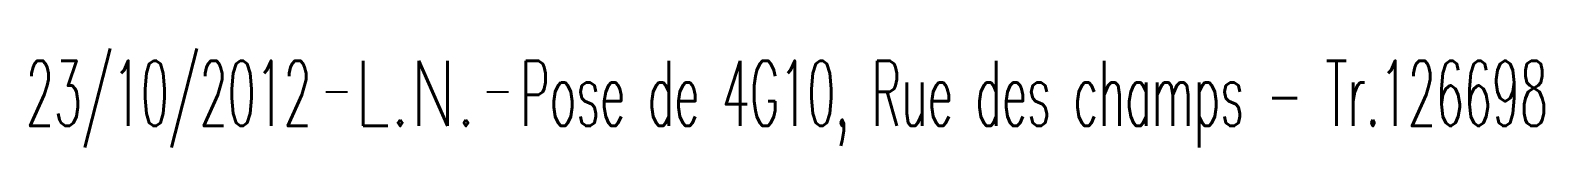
# Model space of a CAD drawing. Header units: millimetres. Extents: x 113996 to 114666, y 122000 to 122988.
# Drawn here: x 114013.85 to 114048.6, y 122761.12 to 122763.41 of the extents above; entities that cross this region are included whole.
import ezdxf
from ezdxf.enums import TextEntityAlignment as Align

# ---------------------------------------------------------------- set-up
doc = ezdxf.new("R2010")
doc.units = ezdxf.units.MM
doc.layers.get('0').update_dxf_attribs({"linetype": 'CONTINUOUS'})
doc.layers.add('E_100', color=3, linetype='CONTINUOUS')
doc.styles.get("Standard").update_dxf_attribs({"font": 'romans.shx', "width": 0.85})

# ---------------------------------------------------------------- blocks, each defined once
blk = doc.blocks.new('GIS_MODF')
at = {"color": 0, "linetype": 'Continuous', "flags": 128}
for points in [[(-2.176, -0.014), (-1.676, -0.014)], [(1.519, -0.014), (2.019, -0.014)]]:
    blk.add_lwpolyline(points, dxfattribs=at)
at = {"color": 0, "linetype": 'Continuous', "width": 0.5}
blk.add_attdef('DATE', text='', height=1.5, dxfattribs=at).set_placement((-2.502, -0.798), align=Align.RIGHT)
at = {"color": 0, "linetype": 'Continuous', "width": 1.771291}
blk.add_attdef('USER', text='', height=1.5, dxfattribs=at).set_placement((-1.507, -0.798), (1.276, -0.798), align=Align.FIT)
at = {"color": 0, "linetype": 'Continuous', "width": 0.5}
blk.add_attdef('DESC', (2.289, -0.798), '', height=1.5, dxfattribs=at)

msp = doc.modelspace()

# ---------------------------------------------------------------- block references
at = {"layer": 'E_100', "color": 7, "linetype": 'Continuous'}
ref = msp.add_blockref('GIS_MODF', (114022.81, 122762.418), dxfattribs=at)
ref.add_attrib('DATE', '23/10/2012', dxfattribs={"layer": '0', "color": 0, "linetype": 'Continuous', "height": 1.5, "width": 0.5}).set_placement((114020.308, 122761.619), align=Align.RIGHT)
ref.add_attrib('USER', 'L.N.', dxfattribs={"layer": '0', "color": 0, "linetype": 'Continuous', "height": 1.5, "width": 0.708517}).set_placement((114021.303, 122761.619), (114024.087, 122761.619), align=Align.FIT)
ref.add_attrib('DESC', 'Pose de 4G10, Rue des champs - Tr.126698', (114025.099, 122761.619), dxfattribs={"layer": '0', "color": 0, "linetype": 'Continuous', "height": 1.5, "width": 0.5})

doc.saveas('drawing.dxf')
